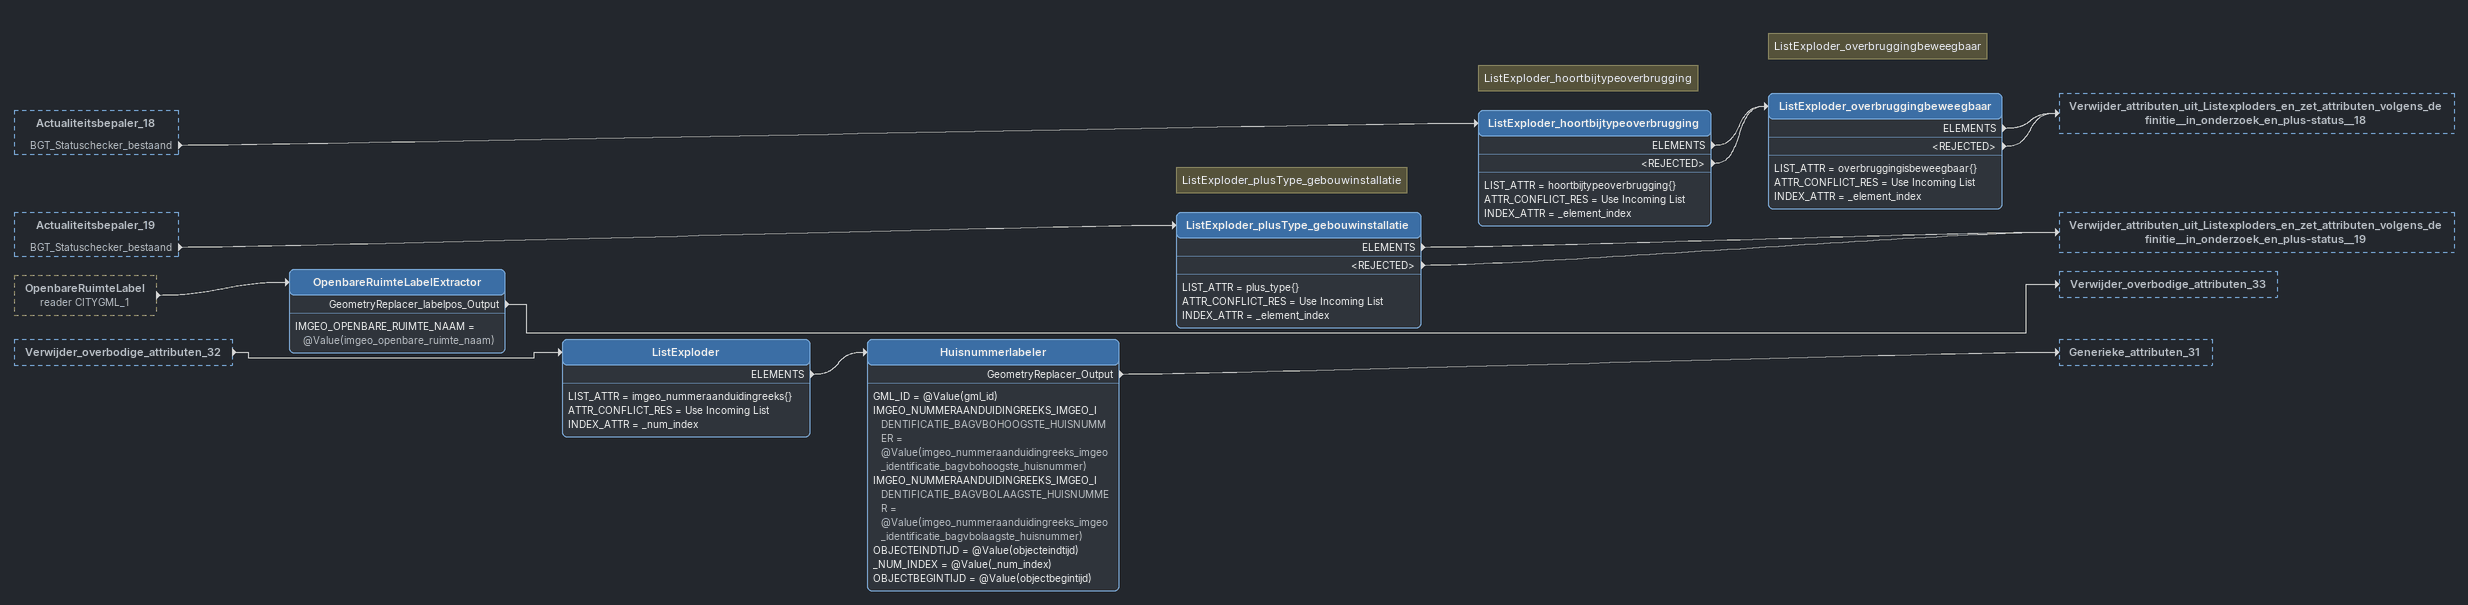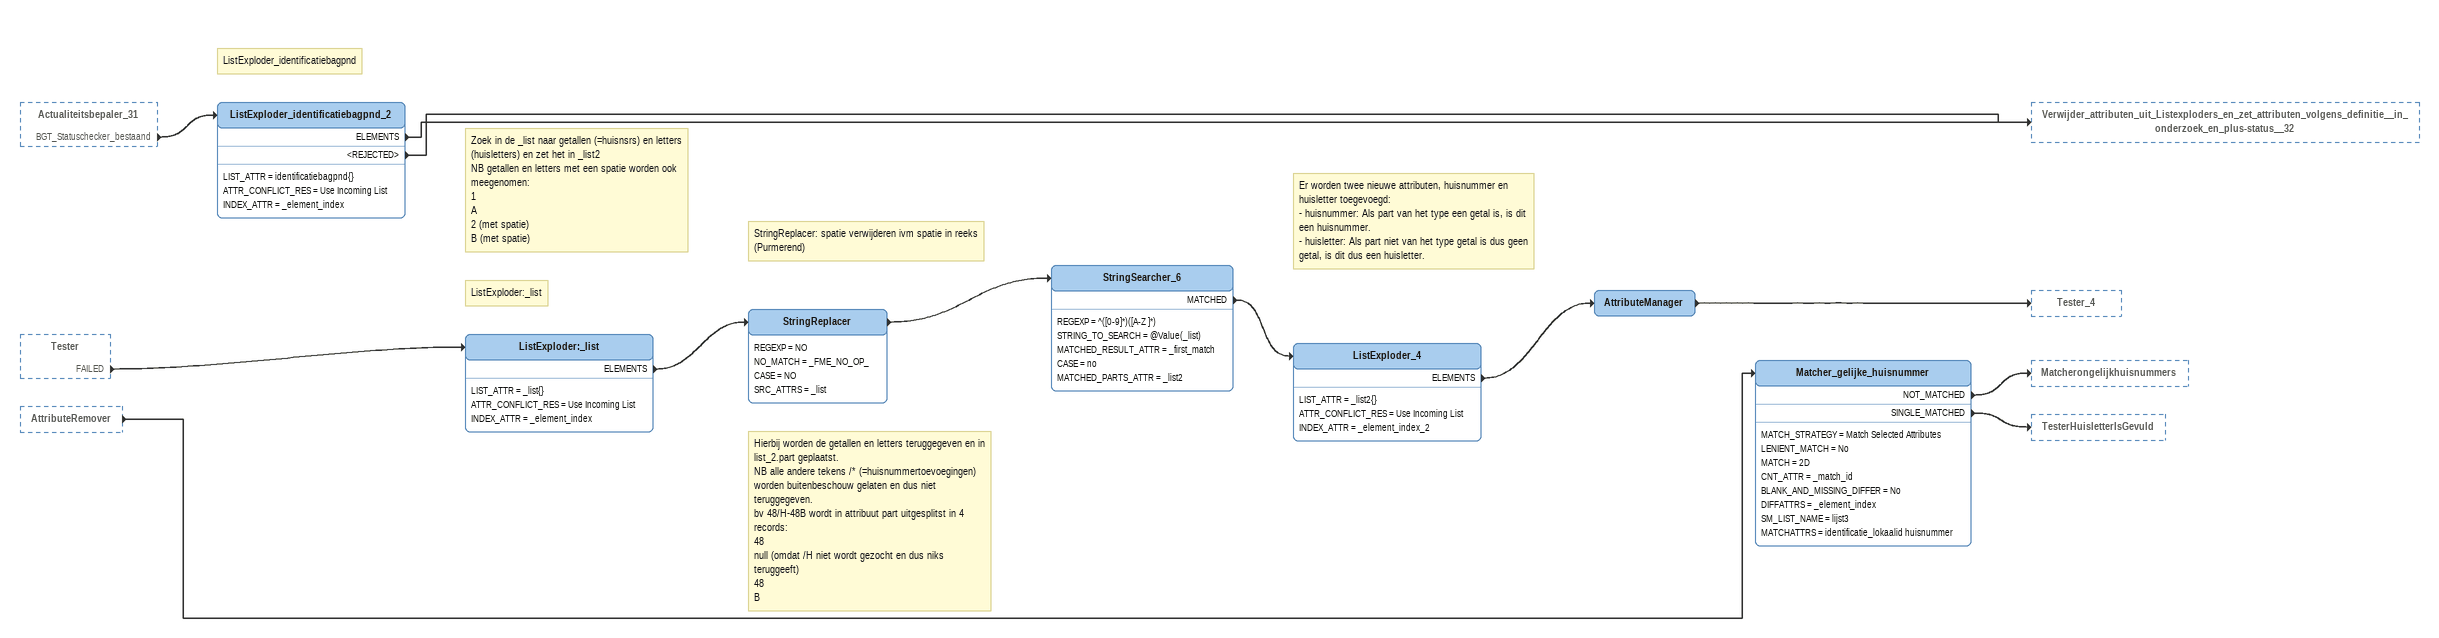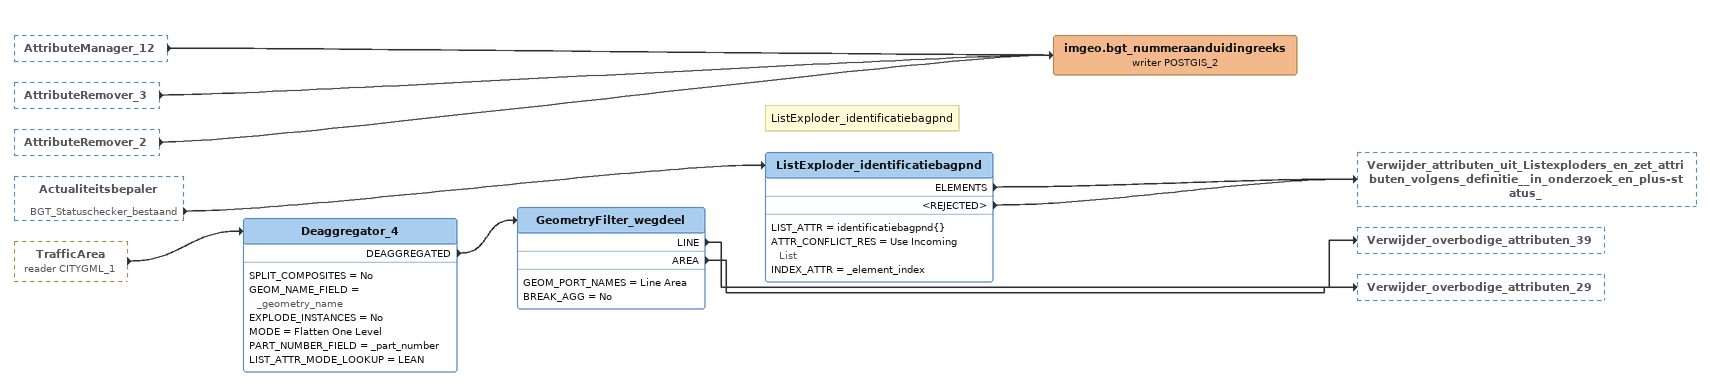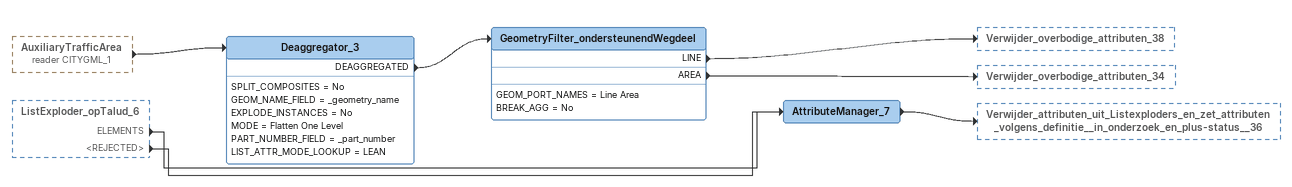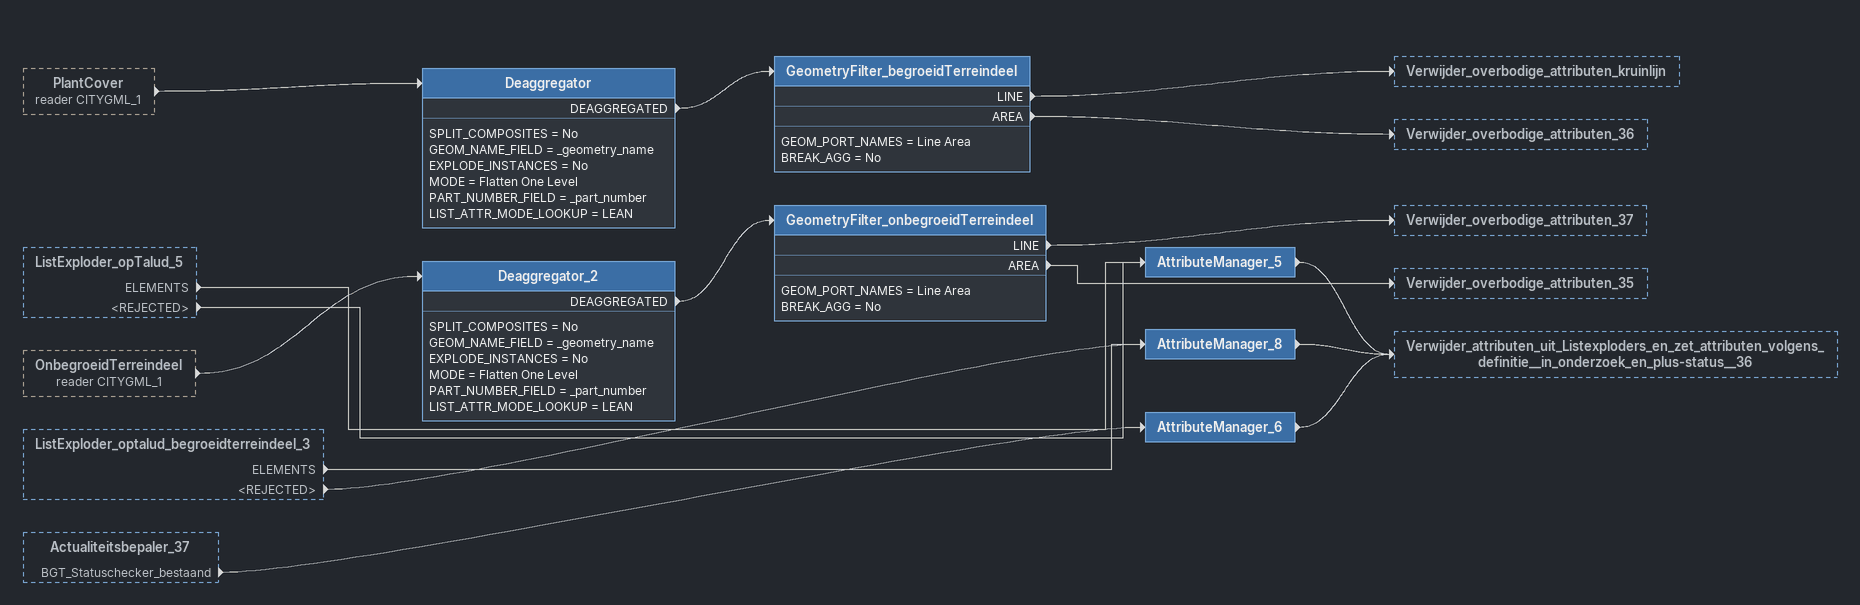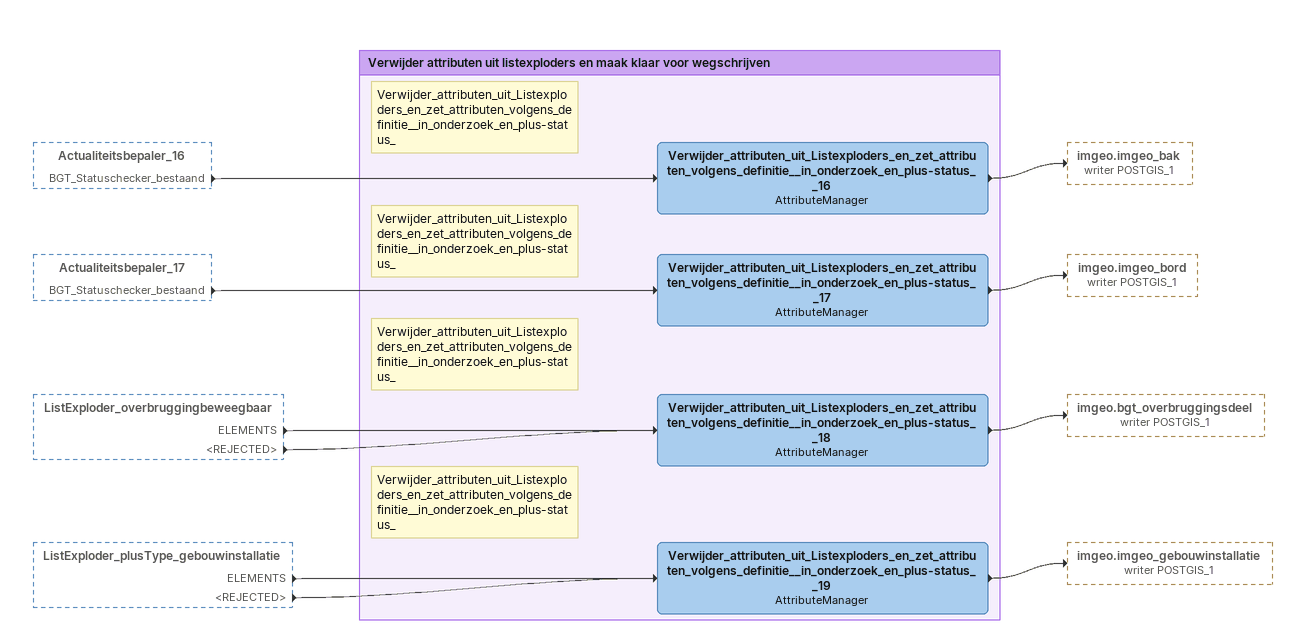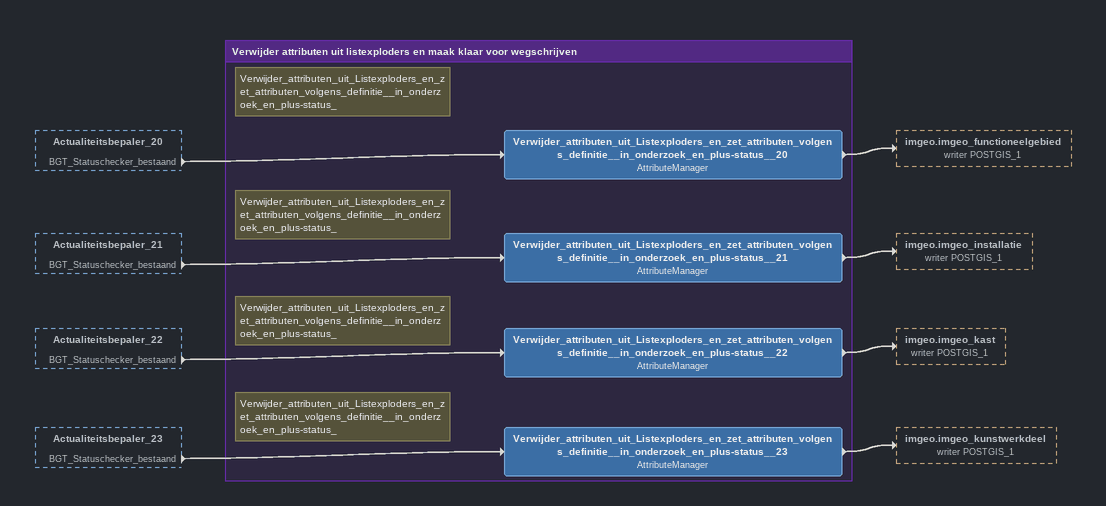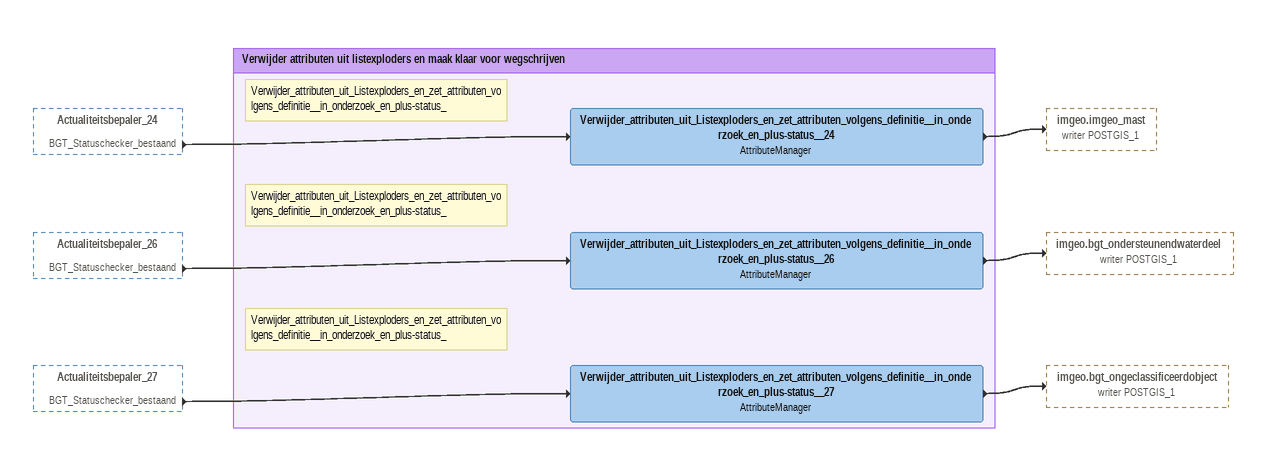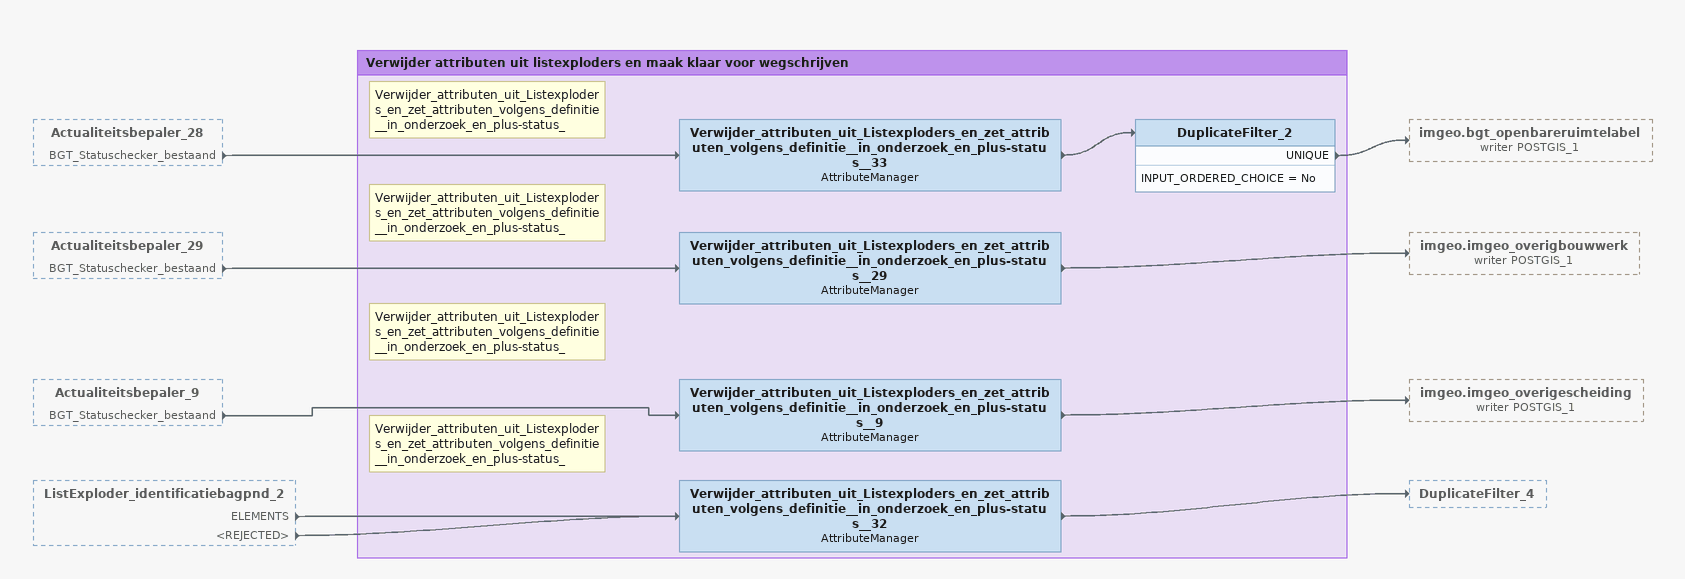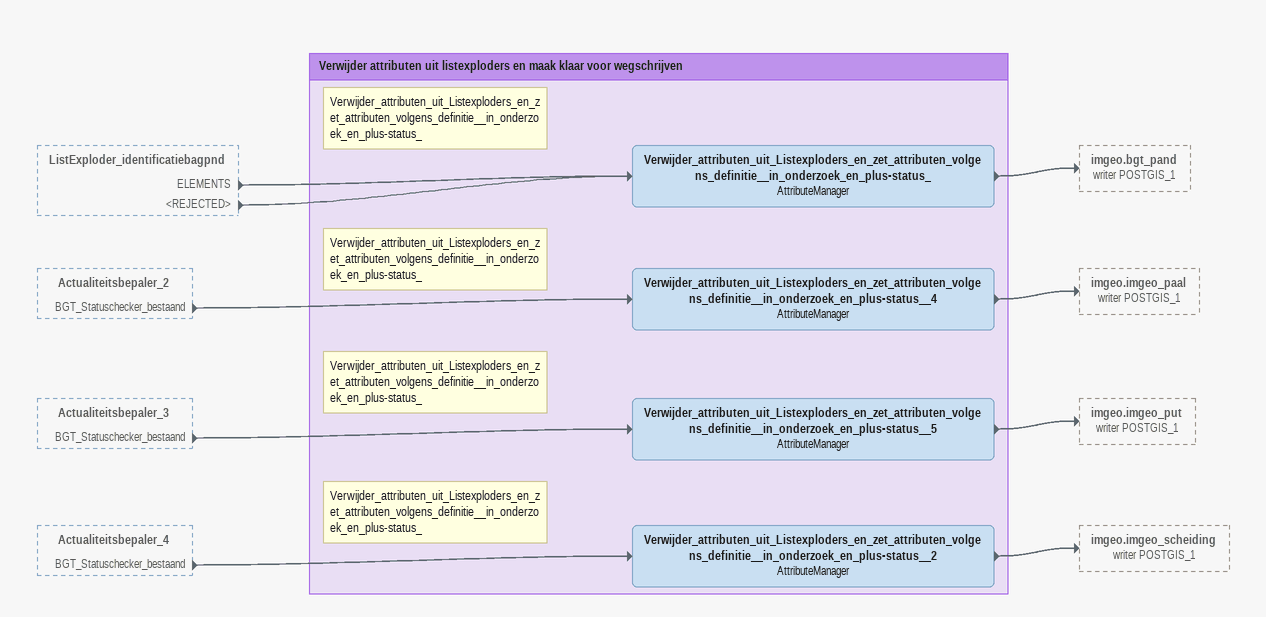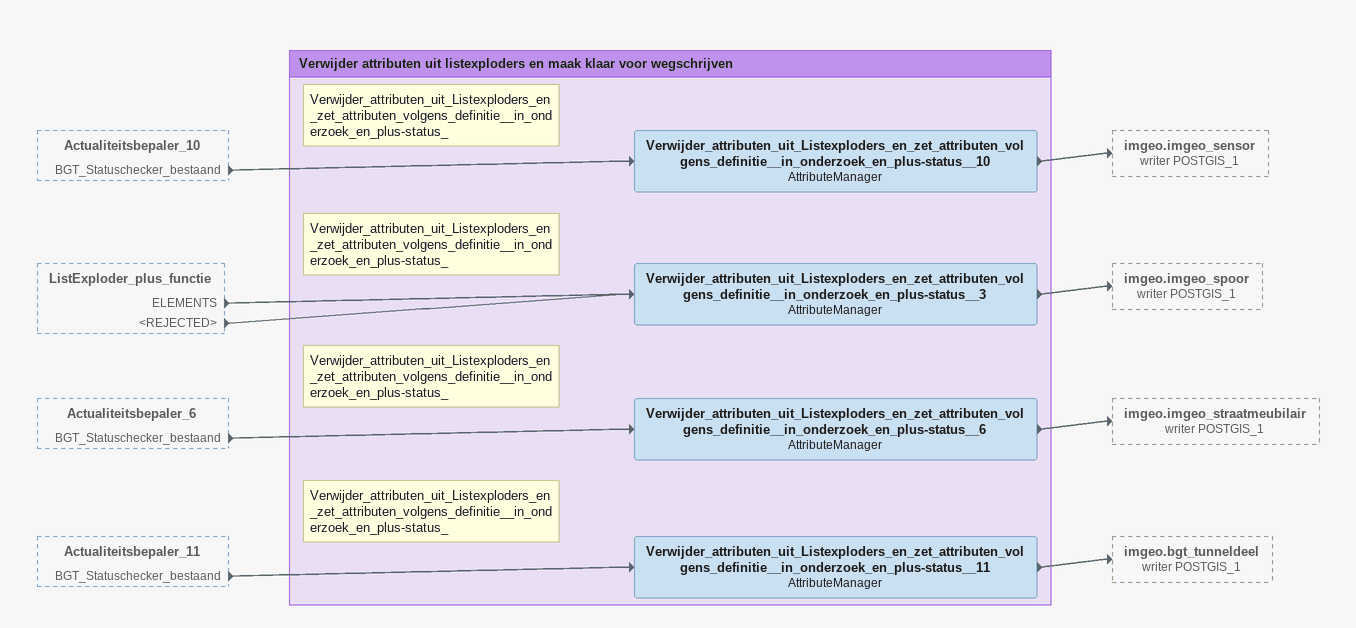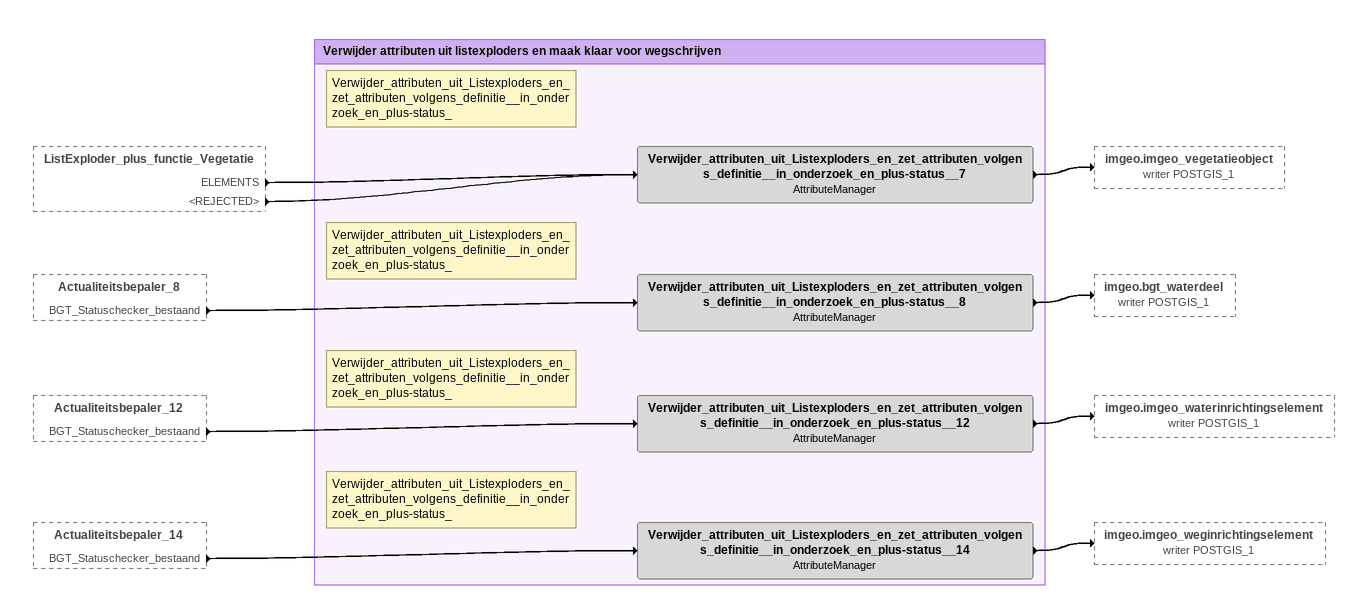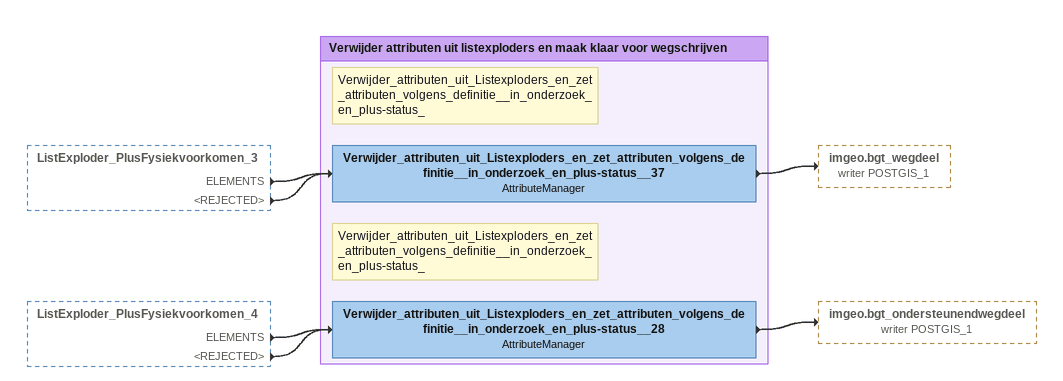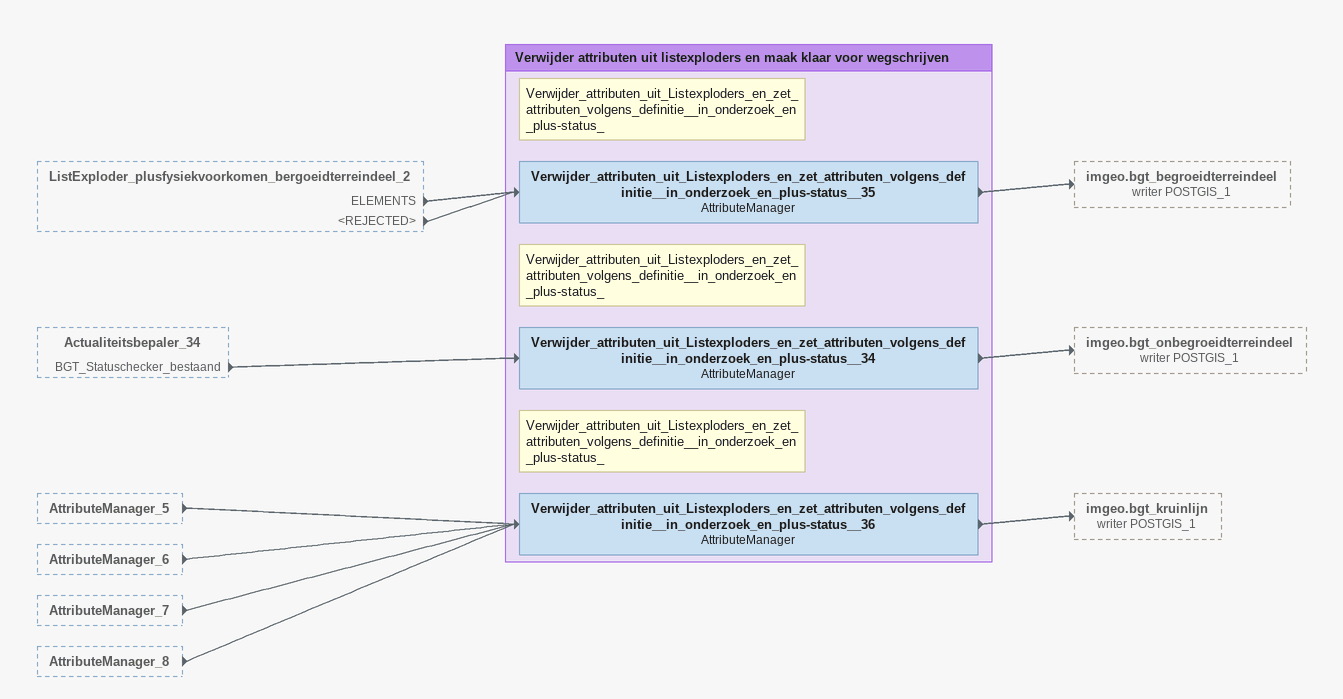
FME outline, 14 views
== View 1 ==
Actualiteitsbepaler_18 [outside]
    BGT_Statuschecker_bestaand -> ListExploder_hoortbijtypeoverbrugging
Actualiteitsbepaler_19 [outside]
    BGT_Statuschecker_bestaand -> ListExploder_plusType_gebouwinstallatie
OpenbareRuimteLabel (reader CITYGML_1) [outside]
    -> OpenbareRuimteLabelExtractor
Verwijder_overbodige_attributen_32 [outside]
    -> ListExploder
Note: ListExploder_hoortbijtypeoverbrugging
ListExploder_hoortbijtypeoverbrugging
    LIST_ATTR = hoortbijtypeoverbrugging{}
    ATTR_CONFLICT_RES = Use Incoming List
    INDEX_ATTR = _element_index
    ELEMENTS -> ListExploder_overbruggingbeweegbaar
    <REJECTED> -> ListExploder_overbruggingbeweegbaar
Note: ListExploder_overbruggingbeweegbaar
ListExploder_overbruggingbeweegbaar
    LIST_ATTR = overbruggingisbeweegbaar{}
    ATTR_CONFLICT_RES = Use Incoming List
    INDEX_ATTR = _element_index
    ELEMENTS -> Verwijder_attributen_uit_Listexploders_en_zet_attributen_volgens_definitie__in_onderzoek_en_plus-status__18
    <REJECTED> -> Verwijder_attributen_uit_Listexploders_en_zet_attributen_volgens_definitie__in_onderzoek_en_plus-status__18
Note: ListExploder_plusType_gebouwinstallatie
ListExploder_plusType_gebouwinstallatie
    LIST_ATTR = plus_type{}
    ATTR_CONFLICT_RES = Use Incoming List
    INDEX_ATTR = _element_index
    ELEMENTS -> Verwijder_attributen_uit_Listexploders_en_zet_attributen_volgens_definitie__in_onderzoek_en_plus-status__19
    <REJECTED> -> Verwijder_attributen_uit_Listexploders_en_zet_attributen_volgens_definitie__in_onderzoek_en_plus-status__19
OpenbareRuimteLabelExtractor
    IMGEO_OPENBARE_RUIMTE_NAAM = @Value(imgeo_openbare_ruimte_naam)
    GeometryReplacer_labelpos_Output -> Verwijder_overbodige_attributen_33
ListExploder
    LIST_ATTR = imgeo_nummeraanduidingreeks{}
    ATTR_CONFLICT_RES = Use Incoming List
    INDEX_ATTR = _num_index
    ELEMENTS -> Huisnummerlabeler
Huisnummerlabeler
    GML_ID = @Value(gml_id)
    IMGEO_NUMMERAANDUIDINGREEKS_IMGEO_IDENTIFICATIE_BAGVBOHOOGSTE_HUISNUMMER = @Value(imgeo_nummeraanduidingreeks_imgeo_identificatie_bagvbohoogste_huisnummer)
    IMGEO_NUMMERAANDUIDINGREEKS_IMGEO_IDENTIFICATIE_BAGVBOLAAGSTE_HUISNUMMER = @Value(imgeo_nummeraanduidingreeks_imgeo_identificatie_bagvbolaagste_huisnummer)
    OBJECTEINDTIJD = @Value(objecteindtijd)
    _NUM_INDEX = @Value(_num_index)
    OBJECTBEGINTIJD = @Value(objectbegintijd)
    GeometryReplacer_Output -> Generieke_attributen_31

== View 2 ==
Actualiteitsbepaler_31 [outside]
    BGT_Statuschecker_bestaand -> ListExploder_identificatiebagpnd_2
Tester [outside]
    FAILED -> ListExploder:_list
AttributeRemover [outside]
    -> Matcher_gelijke_huisnummer
Note: ListExploder_identificatiebagpnd
ListExploder_identificatiebagpnd_2
    LIST_ATTR = identificatiebagpnd{}
    ATTR_CONFLICT_RES = Use Incoming List
    INDEX_ATTR = _element_index
    ELEMENTS -> Verwijder_attributen_uit_Listexploders_en_zet_attributen_volgens_definitie__in_onderzoek_en_plus-status__32
    <REJECTED> -> Verwijder_attributen_uit_Listexploders_en_zet_attributen_volgens_definitie__in_onderzoek_en_plus-status__32
Note: ListExploder:_list
ListExploder:_list
    LIST_ATTR = _list{}
    ATTR_CONFLICT_RES = Use Incoming List
    INDEX_ATTR = _element_index
    ELEMENTS -> StringReplacer
Note: StringReplacer: spatie verwijderen ivm spatie in reeks (Purmerend)
StringReplacer
    REGEXP = NO
    NO_MATCH = _FME_NO_OP_
    CASE = NO
    SRC_ATTRS = _list
    -> StringSearcher_6
Note: Zoek in de _list naar getallen (=huisnsrs) en letters (huisletters) en zet het in _list2 / NB getallen en letters met een spatie worden ook meegenomen: / 1 / A / 2 (met spatie) / B (met spatie)
StringSearcher_6
    REGEXP = ^([0-9]*)([A-Z ]*)
    STRING_TO_SEARCH = @Value(_list)
    MATCHED_RESULT_ATTR = _first_match
    CASE = no
    MATCHED_PARTS_ATTR = _list2
    MATCHED -> ListExploder_4
Note: Hierbij worden de getallen en letters teruggegeven en in list_2.part geplaatst. / NB alle andere tekens /* (=huisnummertoevoegingen) worden buitenbeschouw gelaten en dus niet teruggegeven. / bv 48/H-48B wordt in attribuut part uitgesplitst in 4 records: / 48 / null (omdat /H niet wordt gezocht en dus niks teruggeeft) / 48 / B
ListExploder_4
    LIST_ATTR = _list2{}
    ATTR_CONFLICT_RES = Use Incoming List
    INDEX_ATTR = _element_index_2
    ELEMENTS -> AttributeManager
Note: Er worden twee nieuwe attributen, huisnummer en huisletter toegevoegd: / - huisnummer: Als part van het type een getal is, is dit een huisnummer. / - huisletter: Als part niet van het type getal is dus geen getal, is dit dus een huisletter.
AttributeManager
    -> Tester_4
Matcher_gelijke_huisnummer
    MATCH_STRATEGY = Match Selected Attributes
    LENIENT_MATCH = No
    MATCH = 2D
    CNT_ATTR = _match_id
    BLANK_AND_MISSING_DIFFER = No
    DIFFATTRS = _element_index
    SM_LIST_NAME = lijst3
    MATCHATTRS = identificatie_lokaalid huisnummer
    NOT_MATCHED -> Matcherongelijkhuisnummers
    SINGLE_MATCHED -> TesterHuisletterIsGevuld

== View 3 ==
AttributeManager_12 [outside]
    -> imgeo.bgt_nummeraanduidingreeks (writer POSTGIS_2)
AttributeRemover_3 [outside]
    -> imgeo.bgt_nummeraanduidingreeks (writer POSTGIS_2)
AttributeRemover_2 [outside]
    -> imgeo.bgt_nummeraanduidingreeks (writer POSTGIS_2)
Actualiteitsbepaler [outside]
    BGT_Statuschecker_bestaand -> ListExploder_identificatiebagpnd
TrafficArea (reader CITYGML_1) [outside]
    -> Deaggregator_4
imgeo.bgt_nummeraanduidingreeks (writer POSTGIS_2)
Note: ListExploder_identificatiebagpnd
ListExploder_identificatiebagpnd
    LIST_ATTR = identificatiebagpnd{}
    ATTR_CONFLICT_RES = Use Incoming List
    INDEX_ATTR = _element_index
    ELEMENTS -> Verwijder_attributen_uit_Listexploders_en_zet_attributen_volgens_definitie__in_onderzoek_en_plus-status_
    <REJECTED> -> Verwijder_attributen_uit_Listexploders_en_zet_attributen_volgens_definitie__in_onderzoek_en_plus-status_
Deaggregator_4
    SPLIT_COMPOSITES = No
    GEOM_NAME_FIELD = _geometry_name
    EXPLODE_INSTANCES = No
    MODE = Flatten One Level
    PART_NUMBER_FIELD = _part_number
    LIST_ATTR_MODE_LOOKUP = LEAN
    DEAGGREGATED -> GeometryFilter_wegdeel
GeometryFilter_wegdeel
    GEOM_PORT_NAMES = Line Area
    BREAK_AGG = No
    LINE -> Verwijder_overbodige_attributen_39
    AREA -> Verwijder_overbodige_attributen_29

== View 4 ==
AuxiliaryTrafficArea (reader CITYGML_1) [outside]
    -> Deaggregator_3
ListExploder_opTalud_6 [outside]
    ELEMENTS -> AttributeManager_7
    <REJECTED> -> AttributeManager_7
AttributeManager_7
    -> Verwijder_attributen_uit_Listexploders_en_zet_attributen_volgens_definitie__in_onderzoek_en_plus-status__36
Deaggregator_3
    SPLIT_COMPOSITES = No
    GEOM_NAME_FIELD = _geometry_name
    EXPLODE_INSTANCES = No
    MODE = Flatten One Level
    PART_NUMBER_FIELD = _part_number
    LIST_ATTR_MODE_LOOKUP = LEAN
    DEAGGREGATED -> GeometryFilter_ondersteunendWegdeel
GeometryFilter_ondersteunendWegdeel
    GEOM_PORT_NAMES = Line Area
    BREAK_AGG = No
    LINE -> Verwijder_overbodige_attributen_38
    AREA -> Verwijder_overbodige_attributen_34

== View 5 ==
PlantCover (reader CITYGML_1) [outside]
    -> Deaggregator
ListExploder_opTalud_5 [outside]
    ELEMENTS -> AttributeManager_5
    <REJECTED> -> AttributeManager_5
OnbegroeidTerreindeel (reader CITYGML_1) [outside]
    -> Deaggregator_2
ListExploder_optalud_begroeidterreindeel_3 [outside]
    ELEMENTS -> AttributeManager_8
    <REJECTED> -> AttributeManager_8
Actualiteitsbepaler_37 [outside]
    BGT_Statuschecker_bestaand -> AttributeManager_6
AttributeManager_5
    -> Verwijder_attributen_uit_Listexploders_en_zet_attributen_volgens_definitie__in_onderzoek_en_plus-status__36
Deaggregator
    SPLIT_COMPOSITES = No
    GEOM_NAME_FIELD = _geometry_name
    EXPLODE_INSTANCES = No
    MODE = Flatten One Level
    PART_NUMBER_FIELD = _part_number
    LIST_ATTR_MODE_LOOKUP = LEAN
    DEAGGREGATED -> GeometryFilter_begroeidTerreindeel
GeometryFilter_begroeidTerreindeel
    GEOM_PORT_NAMES = Line Area
    BREAK_AGG = No
    LINE -> Verwijder_overbodige_attributen_kruinlijn
    AREA -> Verwijder_overbodige_attributen_36
AttributeManager_8
    -> Verwijder_attributen_uit_Listexploders_en_zet_attributen_volgens_definitie__in_onderzoek_en_plus-status__36
Deaggregator_2
    SPLIT_COMPOSITES = No
    GEOM_NAME_FIELD = _geometry_name
    EXPLODE_INSTANCES = No
    MODE = Flatten One Level
    PART_NUMBER_FIELD = _part_number
    LIST_ATTR_MODE_LOOKUP = LEAN
    DEAGGREGATED -> GeometryFilter_onbegroeidTerreindeel
GeometryFilter_onbegroeidTerreindeel
    GEOM_PORT_NAMES = Line Area
    BREAK_AGG = No
    LINE -> Verwijder_overbodige_attributen_37
    AREA -> Verwijder_overbodige_attributen_35
AttributeManager_6
    -> Verwijder_attributen_uit_Listexploders_en_zet_attributen_volgens_definitie__in_onderzoek_en_plus-status__36

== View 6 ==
Actualiteitsbepaler_16 [outside]
    BGT_Statuschecker_bestaand -> Verwijder_attributen_uit_Listexploders_en_zet_attributen_volgens_definitie__in_onderzoek_en_plus-status__16
Actualiteitsbepaler_17 [outside]
    BGT_Statuschecker_bestaand -> Verwijder_attributen_uit_Listexploders_en_zet_attributen_volgens_definitie__in_onderzoek_en_plus-status__17
ListExploder_overbruggingbeweegbaar [outside]
    ELEMENTS -> Verwijder_attributen_uit_Listexploders_en_zet_attributen_volgens_definitie__in_onderzoek_en_plus-status__18
    <REJECTED> -> Verwijder_attributen_uit_Listexploders_en_zet_attributen_volgens_definitie__in_onderzoek_en_plus-status__18
ListExploder_plusType_gebouwinstallatie [outside]
    ELEMENTS -> Verwijder_attributen_uit_Listexploders_en_zet_attributen_volgens_definitie__in_onderzoek_en_plus-status__19
    <REJECTED> -> Verwijder_attributen_uit_Listexploders_en_zet_attributen_volgens_definitie__in_onderzoek_en_plus-status__19

Bookmark: Verwijder attributen uit listexploders en maak klaar voor wegschrijven
Note: Verwijder_attributen_uit_Listexploders_en_zet_attributen_volgens_definitie__in_onderzoek_en_plus-status_
Verwijder_attributen_uit_Listexploders_en_zet_attributen_volgens_definitie__in_onderzoek_en_plus-status__16: AttributeManager
    -> imgeo.imgeo_bak (writer POSTGIS_1)
Note: Verwijder_attributen_uit_Listexploders_en_zet_attributen_volgens_definitie__in_onderzoek_en_plus-status_
Verwijder_attributen_uit_Listexploders_en_zet_attributen_volgens_definitie__in_onderzoek_en_plus-status__17: AttributeManager
    -> imgeo.imgeo_bord (writer POSTGIS_1)
Note: Verwijder_attributen_uit_Listexploders_en_zet_attributen_volgens_definitie__in_onderzoek_en_plus-status_
Verwijder_attributen_uit_Listexploders_en_zet_attributen_volgens_definitie__in_onderzoek_en_plus-status__18: AttributeManager
    -> imgeo.bgt_overbruggingsdeel (writer POSTGIS_1)
Note: Verwijder_attributen_uit_Listexploders_en_zet_attributen_volgens_definitie__in_onderzoek_en_plus-status_
Verwijder_attributen_uit_Listexploders_en_zet_attributen_volgens_definitie__in_onderzoek_en_plus-status__19: AttributeManager
    -> imgeo.imgeo_gebouwinstallatie (writer POSTGIS_1)

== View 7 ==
Actualiteitsbepaler_20 [outside]
    BGT_Statuschecker_bestaand -> Verwijder_attributen_uit_Listexploders_en_zet_attributen_volgens_definitie__in_onderzoek_en_plus-status__20
Actualiteitsbepaler_21 [outside]
    BGT_Statuschecker_bestaand -> Verwijder_attributen_uit_Listexploders_en_zet_attributen_volgens_definitie__in_onderzoek_en_plus-status__21
Actualiteitsbepaler_22 [outside]
    BGT_Statuschecker_bestaand -> Verwijder_attributen_uit_Listexploders_en_zet_attributen_volgens_definitie__in_onderzoek_en_plus-status__22
Actualiteitsbepaler_23 [outside]
    BGT_Statuschecker_bestaand -> Verwijder_attributen_uit_Listexploders_en_zet_attributen_volgens_definitie__in_onderzoek_en_plus-status__23

Bookmark: Verwijder attributen uit listexploders en maak klaar voor wegschrijven
Note: Verwijder_attributen_uit_Listexploders_en_zet_attributen_volgens_definitie__in_onderzoek_en_plus-status_
Verwijder_attributen_uit_Listexploders_en_zet_attributen_volgens_definitie__in_onderzoek_en_plus-status__20: AttributeManager
    -> imgeo.imgeo_functioneelgebied (writer POSTGIS_1)
Note: Verwijder_attributen_uit_Listexploders_en_zet_attributen_volgens_definitie__in_onderzoek_en_plus-status_
Verwijder_attributen_uit_Listexploders_en_zet_attributen_volgens_definitie__in_onderzoek_en_plus-status__21: AttributeManager
    -> imgeo.imgeo_installatie (writer POSTGIS_1)
Note: Verwijder_attributen_uit_Listexploders_en_zet_attributen_volgens_definitie__in_onderzoek_en_plus-status_
Verwijder_attributen_uit_Listexploders_en_zet_attributen_volgens_definitie__in_onderzoek_en_plus-status__22: AttributeManager
    -> imgeo.imgeo_kast (writer POSTGIS_1)
Note: Verwijder_attributen_uit_Listexploders_en_zet_attributen_volgens_definitie__in_onderzoek_en_plus-status_
Verwijder_attributen_uit_Listexploders_en_zet_attributen_volgens_definitie__in_onderzoek_en_plus-status__23: AttributeManager
    -> imgeo.imgeo_kunstwerkdeel (writer POSTGIS_1)

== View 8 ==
Actualiteitsbepaler_24 [outside]
    BGT_Statuschecker_bestaand -> Verwijder_attributen_uit_Listexploders_en_zet_attributen_volgens_definitie__in_onderzoek_en_plus-status__24
Actualiteitsbepaler_26 [outside]
    BGT_Statuschecker_bestaand -> Verwijder_attributen_uit_Listexploders_en_zet_attributen_volgens_definitie__in_onderzoek_en_plus-status__26
Actualiteitsbepaler_27 [outside]
    BGT_Statuschecker_bestaand -> Verwijder_attributen_uit_Listexploders_en_zet_attributen_volgens_definitie__in_onderzoek_en_plus-status__27

Bookmark: Verwijder attributen uit listexploders en maak klaar voor wegschrijven
Note: Verwijder_attributen_uit_Listexploders_en_zet_attributen_volgens_definitie__in_onderzoek_en_plus-status_
Verwijder_attributen_uit_Listexploders_en_zet_attributen_volgens_definitie__in_onderzoek_en_plus-status__24: AttributeManager
    -> imgeo.imgeo_mast (writer POSTGIS_1)
Note: Verwijder_attributen_uit_Listexploders_en_zet_attributen_volgens_definitie__in_onderzoek_en_plus-status_
Verwijder_attributen_uit_Listexploders_en_zet_attributen_volgens_definitie__in_onderzoek_en_plus-status__26: AttributeManager
    -> imgeo.bgt_ondersteunendwaterdeel (writer POSTGIS_1)
Note: Verwijder_attributen_uit_Listexploders_en_zet_attributen_volgens_definitie__in_onderzoek_en_plus-status_
Verwijder_attributen_uit_Listexploders_en_zet_attributen_volgens_definitie__in_onderzoek_en_plus-status__27: AttributeManager
    -> imgeo.bgt_ongeclassificeerdobject (writer POSTGIS_1)

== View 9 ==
Actualiteitsbepaler_28 [outside]
    BGT_Statuschecker_bestaand -> Verwijder_attributen_uit_Listexploders_en_zet_attributen_volgens_definitie__in_onderzoek_en_plus-status__33
Actualiteitsbepaler_29 [outside]
    BGT_Statuschecker_bestaand -> Verwijder_attributen_uit_Listexploders_en_zet_attributen_volgens_definitie__in_onderzoek_en_plus-status__29
Actualiteitsbepaler_9 [outside]
    BGT_Statuschecker_bestaand -> Verwijder_attributen_uit_Listexploders_en_zet_attributen_volgens_definitie__in_onderzoek_en_plus-status__9
ListExploder_identificatiebagpnd_2 [outside]
    ELEMENTS -> Verwijder_attributen_uit_Listexploders_en_zet_attributen_volgens_definitie__in_onderzoek_en_plus-status__32
    <REJECTED> -> Verwijder_attributen_uit_Listexploders_en_zet_attributen_volgens_definitie__in_onderzoek_en_plus-status__32

Bookmark: Verwijder attributen uit listexploders en maak klaar voor wegschrijven
Note: Verwijder_attributen_uit_Listexploders_en_zet_attributen_volgens_definitie__in_onderzoek_en_plus-status_
Verwijder_attributen_uit_Listexploders_en_zet_attributen_volgens_definitie__in_onderzoek_en_plus-status__33: AttributeManager
    -> DuplicateFilter_2
DuplicateFilter_2
    INPUT_ORDERED_CHOICE = No
    UNIQUE -> imgeo.bgt_openbareruimtelabel (writer POSTGIS_1)
Note: Verwijder_attributen_uit_Listexploders_en_zet_attributen_volgens_definitie__in_onderzoek_en_plus-status_
Verwijder_attributen_uit_Listexploders_en_zet_attributen_volgens_definitie__in_onderzoek_en_plus-status__29: AttributeManager
    -> imgeo.imgeo_overigbouwwerk (writer POSTGIS_1)
Note: Verwijder_attributen_uit_Listexploders_en_zet_attributen_volgens_definitie__in_onderzoek_en_plus-status_
Verwijder_attributen_uit_Listexploders_en_zet_attributen_volgens_definitie__in_onderzoek_en_plus-status__9: AttributeManager
    -> imgeo.imgeo_overigescheiding (writer POSTGIS_1)
Note: Verwijder_attributen_uit_Listexploders_en_zet_attributen_volgens_definitie__in_onderzoek_en_plus-status_
Verwijder_attributen_uit_Listexploders_en_zet_attributen_volgens_definitie__in_onderzoek_en_plus-status__32: AttributeManager
    -> DuplicateFilter_4

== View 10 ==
ListExploder_identificatiebagpnd [outside]
    ELEMENTS -> Verwijder_attributen_uit_Listexploders_en_zet_attributen_volgens_definitie__in_onderzoek_en_plus-status_
    <REJECTED> -> Verwijder_attributen_uit_Listexploders_en_zet_attributen_volgens_definitie__in_onderzoek_en_plus-status_
Actualiteitsbepaler_2 [outside]
    BGT_Statuschecker_bestaand -> Verwijder_attributen_uit_Listexploders_en_zet_attributen_volgens_definitie__in_onderzoek_en_plus-status__4
Actualiteitsbepaler_3 [outside]
    BGT_Statuschecker_bestaand -> Verwijder_attributen_uit_Listexploders_en_zet_attributen_volgens_definitie__in_onderzoek_en_plus-status__5
Actualiteitsbepaler_4 [outside]
    BGT_Statuschecker_bestaand -> Verwijder_attributen_uit_Listexploders_en_zet_attributen_volgens_definitie__in_onderzoek_en_plus-status__2

Bookmark: Verwijder attributen uit listexploders en maak klaar voor wegschrijven
Note: Verwijder_attributen_uit_Listexploders_en_zet_attributen_volgens_definitie__in_onderzoek_en_plus-status_
Verwijder_attributen_uit_Listexploders_en_zet_attributen_volgens_definitie__in_onderzoek_en_plus-status_: AttributeManager
    -> imgeo.bgt_pand (writer POSTGIS_1)
Note: Verwijder_attributen_uit_Listexploders_en_zet_attributen_volgens_definitie__in_onderzoek_en_plus-status_
Verwijder_attributen_uit_Listexploders_en_zet_attributen_volgens_definitie__in_onderzoek_en_plus-status__4: AttributeManager
    -> imgeo.imgeo_paal (writer POSTGIS_1)
Note: Verwijder_attributen_uit_Listexploders_en_zet_attributen_volgens_definitie__in_onderzoek_en_plus-status_
Verwijder_attributen_uit_Listexploders_en_zet_attributen_volgens_definitie__in_onderzoek_en_plus-status__5: AttributeManager
    -> imgeo.imgeo_put (writer POSTGIS_1)
Note: Verwijder_attributen_uit_Listexploders_en_zet_attributen_volgens_definitie__in_onderzoek_en_plus-status_
Verwijder_attributen_uit_Listexploders_en_zet_attributen_volgens_definitie__in_onderzoek_en_plus-status__2: AttributeManager
    -> imgeo.imgeo_scheiding (writer POSTGIS_1)

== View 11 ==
Actualiteitsbepaler_10 [outside]
    BGT_Statuschecker_bestaand -> Verwijder_attributen_uit_Listexploders_en_zet_attributen_volgens_definitie__in_onderzoek_en_plus-status__10
ListExploder_plus_functie [outside]
    ELEMENTS -> Verwijder_attributen_uit_Listexploders_en_zet_attributen_volgens_definitie__in_onderzoek_en_plus-status__3
    <REJECTED> -> Verwijder_attributen_uit_Listexploders_en_zet_attributen_volgens_definitie__in_onderzoek_en_plus-status__3
Actualiteitsbepaler_6 [outside]
    BGT_Statuschecker_bestaand -> Verwijder_attributen_uit_Listexploders_en_zet_attributen_volgens_definitie__in_onderzoek_en_plus-status__6
Actualiteitsbepaler_11 [outside]
    BGT_Statuschecker_bestaand -> Verwijder_attributen_uit_Listexploders_en_zet_attributen_volgens_definitie__in_onderzoek_en_plus-status__11

Bookmark: Verwijder attributen uit listexploders en maak klaar voor wegschrijven
Note: Verwijder_attributen_uit_Listexploders_en_zet_attributen_volgens_definitie__in_onderzoek_en_plus-status_
Verwijder_attributen_uit_Listexploders_en_zet_attributen_volgens_definitie__in_onderzoek_en_plus-status__10: AttributeManager
    -> imgeo.imgeo_sensor (writer POSTGIS_1)
Note: Verwijder_attributen_uit_Listexploders_en_zet_attributen_volgens_definitie__in_onderzoek_en_plus-status_
Verwijder_attributen_uit_Listexploders_en_zet_attributen_volgens_definitie__in_onderzoek_en_plus-status__3: AttributeManager
    -> imgeo.imgeo_spoor (writer POSTGIS_1)
Note: Verwijder_attributen_uit_Listexploders_en_zet_attributen_volgens_definitie__in_onderzoek_en_plus-status_
Verwijder_attributen_uit_Listexploders_en_zet_attributen_volgens_definitie__in_onderzoek_en_plus-status__6: AttributeManager
    -> imgeo.imgeo_straatmeubilair (writer POSTGIS_1)
Note: Verwijder_attributen_uit_Listexploders_en_zet_attributen_volgens_definitie__in_onderzoek_en_plus-status_
Verwijder_attributen_uit_Listexploders_en_zet_attributen_volgens_definitie__in_onderzoek_en_plus-status__11: AttributeManager
    -> imgeo.bgt_tunneldeel (writer POSTGIS_1)

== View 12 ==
ListExploder_plus_functie_Vegetatie [outside]
    ELEMENTS -> Verwijder_attributen_uit_Listexploders_en_zet_attributen_volgens_definitie__in_onderzoek_en_plus-status__7
    <REJECTED> -> Verwijder_attributen_uit_Listexploders_en_zet_attributen_volgens_definitie__in_onderzoek_en_plus-status__7
Actualiteitsbepaler_8 [outside]
    BGT_Statuschecker_bestaand -> Verwijder_attributen_uit_Listexploders_en_zet_attributen_volgens_definitie__in_onderzoek_en_plus-status__8
Actualiteitsbepaler_12 [outside]
    BGT_Statuschecker_bestaand -> Verwijder_attributen_uit_Listexploders_en_zet_attributen_volgens_definitie__in_onderzoek_en_plus-status__12
Actualiteitsbepaler_14 [outside]
    BGT_Statuschecker_bestaand -> Verwijder_attributen_uit_Listexploders_en_zet_attributen_volgens_definitie__in_onderzoek_en_plus-status__14

Bookmark: Verwijder attributen uit listexploders en maak klaar voor wegschrijven
Note: Verwijder_attributen_uit_Listexploders_en_zet_attributen_volgens_definitie__in_onderzoek_en_plus-status_
Verwijder_attributen_uit_Listexploders_en_zet_attributen_volgens_definitie__in_onderzoek_en_plus-status__7: AttributeManager
    -> imgeo.imgeo_vegetatieobject (writer POSTGIS_1)
Note: Verwijder_attributen_uit_Listexploders_en_zet_attributen_volgens_definitie__in_onderzoek_en_plus-status_
Verwijder_attributen_uit_Listexploders_en_zet_attributen_volgens_definitie__in_onderzoek_en_plus-status__8: AttributeManager
    -> imgeo.bgt_waterdeel (writer POSTGIS_1)
Note: Verwijder_attributen_uit_Listexploders_en_zet_attributen_volgens_definitie__in_onderzoek_en_plus-status_
Verwijder_attributen_uit_Listexploders_en_zet_attributen_volgens_definitie__in_onderzoek_en_plus-status__12: AttributeManager
    -> imgeo.imgeo_waterinrichtingselement (writer POSTGIS_1)
Note: Verwijder_attributen_uit_Listexploders_en_zet_attributen_volgens_definitie__in_onderzoek_en_plus-status_
Verwijder_attributen_uit_Listexploders_en_zet_attributen_volgens_definitie__in_onderzoek_en_plus-status__14: AttributeManager
    -> imgeo.imgeo_weginrichtingselement (writer POSTGIS_1)

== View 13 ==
ListExploder_PlusFysiekvoorkomen_3 [outside]
    ELEMENTS -> Verwijder_attributen_uit_Listexploders_en_zet_attributen_volgens_definitie__in_onderzoek_en_plus-status__37
    <REJECTED> -> Verwijder_attributen_uit_Listexploders_en_zet_attributen_volgens_definitie__in_onderzoek_en_plus-status__37
ListExploder_PlusFysiekvoorkomen_4 [outside]
    ELEMENTS -> Verwijder_attributen_uit_Listexploders_en_zet_attributen_volgens_definitie__in_onderzoek_en_plus-status__28
    <REJECTED> -> Verwijder_attributen_uit_Listexploders_en_zet_attributen_volgens_definitie__in_onderzoek_en_plus-status__28

Bookmark: Verwijder attributen uit listexploders en maak klaar voor wegschrijven
Note: Verwijder_attributen_uit_Listexploders_en_zet_attributen_volgens_definitie__in_onderzoek_en_plus-status_
Verwijder_attributen_uit_Listexploders_en_zet_attributen_volgens_definitie__in_onderzoek_en_plus-status__37: AttributeManager
    -> imgeo.bgt_wegdeel (writer POSTGIS_1)
Note: Verwijder_attributen_uit_Listexploders_en_zet_attributen_volgens_definitie__in_onderzoek_en_plus-status_
Verwijder_attributen_uit_Listexploders_en_zet_attributen_volgens_definitie__in_onderzoek_en_plus-status__28: AttributeManager
    -> imgeo.bgt_ondersteunendwegdeel (writer POSTGIS_1)

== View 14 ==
ListExploder_plusfysiekvoorkomen_bergoeidterreindeel_2 [outside]
    ELEMENTS -> Verwijder_attributen_uit_Listexploders_en_zet_attributen_volgens_definitie__in_onderzoek_en_plus-status__35
    <REJECTED> -> Verwijder_attributen_uit_Listexploders_en_zet_attributen_volgens_definitie__in_onderzoek_en_plus-status__35
Actualiteitsbepaler_34 [outside]
    BGT_Statuschecker_bestaand -> Verwijder_attributen_uit_Listexploders_en_zet_attributen_volgens_definitie__in_onderzoek_en_plus-status__34
AttributeManager_5 [outside]
    -> Verwijder_attributen_uit_Listexploders_en_zet_attributen_volgens_definitie__in_onderzoek_en_plus-status__36
AttributeManager_6 [outside]
    -> Verwijder_attributen_uit_Listexploders_en_zet_attributen_volgens_definitie__in_onderzoek_en_plus-status__36
AttributeManager_7 [outside]
    -> Verwijder_attributen_uit_Listexploders_en_zet_attributen_volgens_definitie__in_onderzoek_en_plus-status__36
AttributeManager_8 [outside]
    -> Verwijder_attributen_uit_Listexploders_en_zet_attributen_volgens_definitie__in_onderzoek_en_plus-status__36

Bookmark: Verwijder attributen uit listexploders en maak klaar voor wegschrijven
Note: Verwijder_attributen_uit_Listexploders_en_zet_attributen_volgens_definitie__in_onderzoek_en_plus-status_
Verwijder_attributen_uit_Listexploders_en_zet_attributen_volgens_definitie__in_onderzoek_en_plus-status__35: AttributeManager
    -> imgeo.bgt_begroeidterreindeel (writer POSTGIS_1)
Note: Verwijder_attributen_uit_Listexploders_en_zet_attributen_volgens_definitie__in_onderzoek_en_plus-status_
Verwijder_attributen_uit_Listexploders_en_zet_attributen_volgens_definitie__in_onderzoek_en_plus-status__36: AttributeManager
    -> imgeo.bgt_kruinlijn (writer POSTGIS_1)
Note: Verwijder_attributen_uit_Listexploders_en_zet_attributen_volgens_definitie__in_onderzoek_en_plus-status_
Verwijder_attributen_uit_Listexploders_en_zet_attributen_volgens_definitie__in_onderzoek_en_plus-status__34: AttributeManager
    -> imgeo.bgt_onbegroeidterreindeel (writer POSTGIS_1)
